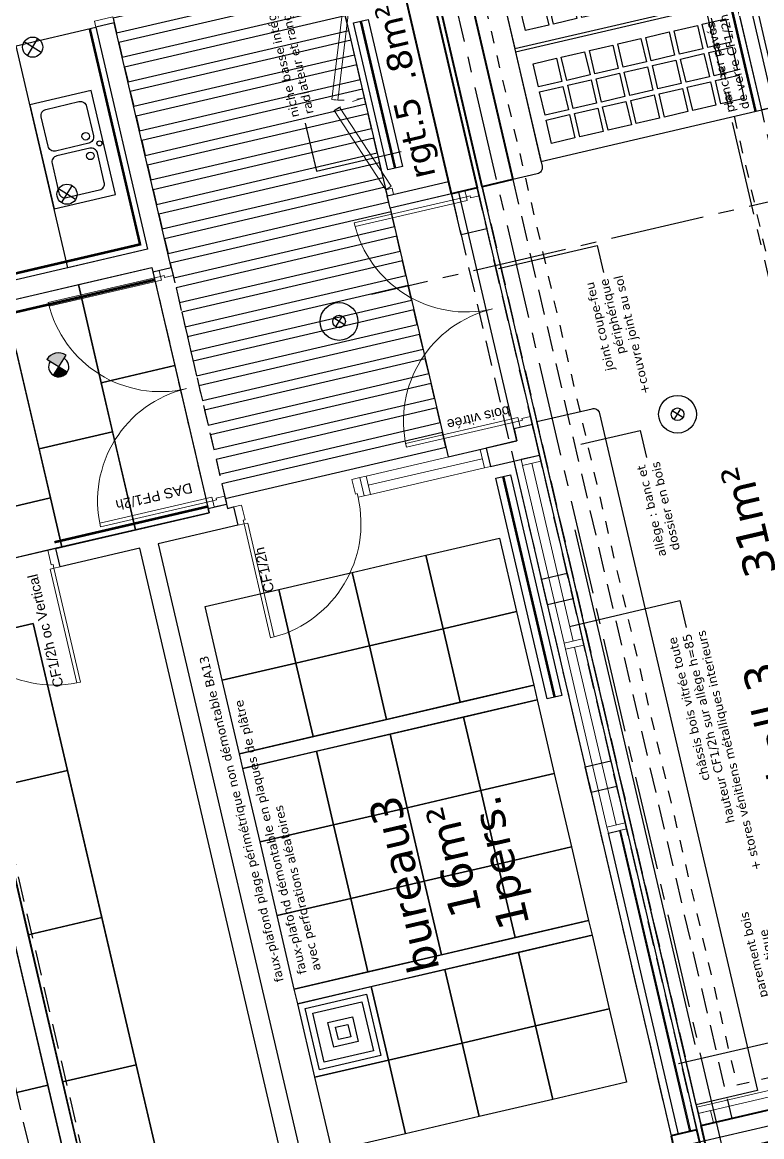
# Model space of a CAD drawing. Header units: metres. Extents: x 595893 to 596105, y 139631 to 139768.
# Drawn here: x 596079.45 to 596085.32, y 139681.37 to 139690.22 of the extents above; entities that cross this region are included whole.
import ezdxf
from ezdxf.enums import TextEntityAlignment as Align

# ---------------------------------------------------------------- set-up
doc = ezdxf.new("R2010")
doc.units = ezdxf.units.M
doc.header["$MEASUREMENT"] = 0
doc.header["$PDMODE"] = 3
doc.header["$PDSIZE"] = 0.1
for name, pattern in [('01', [0.15, 0.1, -0.05]), ('02', [0.28, 0.2, -0.08]), ('ACAD_ISO12W100', [21, 12, -3, 0, -3, 0, -3]), ('AXES', [2, 1.25, -0.25, 0.25, -0.25]), ('AXES2', [1.125, 0.75, -0.125, 0.125, -0.125]), ('CACHE2', [0.1875, 0.125, -0.0625])]:
    doc.linetypes.add(name, pattern=pattern)
for name, color, linetype in [('00-AXE-0.00', 14, 'AXES2'), ('01-CLOISON-0.25', 3, 'Continuous'), ('01-SANITAIRE-0.15', 44, 'Continuous'), ('02-VU-CACHE-01-0.10', 133, '01'), ('06-COT-50&100-0.20', 2, 'Continuous'), ('06-TXT-DETAILS-DIVERS-02.20', 2, 'Continuous'), ('06-TXT-DIVERS-0.20', 70, 'Continuous'), ('06-TXT-ETIQUETTES SURFACES', 210, 'Continuous'), ('07-CHAUFFAGE-0.13', 210, 'Continuous'), ('07-CTA-0.13', 163, 'Continuous'), ('07-ECLAIRAGE-0.13', 31, 'Continuous'), ('07-PLAFONDS-0.13', 5, 'Continuous'), ('07-REVETEMENTS-INTER-0.10', 10, 'Continuous'), ('08-VU-0.08', 56, 'Continuous'), ('08-VU-0.13', 44, 'Continuous'), ('08-VU-0.20', 32, 'Continuous')]:
    doc.layers.add(name, color=color, linetype=linetype)
doc.layers.add('01-BETON-0.40', color=4, linetype='Continuous', lineweight=40)
doc.layers.add('01-MEN-CP-0.15', color=2, linetype='Continuous', lineweight=18)
doc.layers.add('10-DEMOL-GO-0.25', color=1, linetype='Continuous', plot=False)
doc.styles.add('COT', font='verdana.ttf')
doc.styles.add('locaux 100', font='verdana.ttf', dxfattribs={"height": 0.22})
doc.styles.add('locaux 20', font='verdana.ttf', dxfattribs={"height": 0.07})
doc.styles.get("Standard").update_dxf_attribs({"font": 'arial.ttf'})
doc.dimstyles.new('COT50', dxfattribs={"dimtxt": 0.12, "dimasz": 0.08, "dimexe": 0.05, "dimexo": 0, "dimgap": 0.05, "dimtad": 1, "dimdec": 0, "dimlfac": 100, "dimzin": 0, "dimdsep": 46, "dimtxsty": 'COT', "dimblk": 'OPEN30', "dimcen": 0.04, "dimdle": 0.05, "dimclrd": 256, "dimclre": 256, "dimclrt": 6, "dimadec": 0, "dimazin": 0, "dimtm": 1e-09, "dimtfac": 1, "dimtdec": 0, "dimtmove": 1, "dimatfit": 0, "dimldrblk": 'OPEN30', "dimfxl": 0.05, "dimfxlon": 1, "dimtolj": 1, "dimtzin": 0, "dimlwd": -1, "dimlwe": -1, "dimarcsym": 0})

# ---------------------------------------------------------------- blocks, each defined once
blk = doc.blocks.new('LuminaireSuspendu')
for p, q in [((-0.0354, 0.0354), (0.0354, -0.0354)), ((-0.0354, -0.0354), (0.0354, 0.0354))]:
    blk.add_line(p, q)
for radius in [0.15, 0.05]:
    blk.add_circle((0, 0), radius)
blk = doc.blocks.new('_Open30')
at = {"color": 0, "linetype": 'ByBlock', "lineweight": -2}
for p, q in [((-1, 0.27), (0, 0)), ((0, 0), (-1, -0.27)), ((0, 0), (-1, 0))]:
    blk.add_line(p, q, dxfattribs=at)
blk = doc.blocks.new('*D46')
at = {"layer": '06-COT-50&100-0.20', "transparency": 16777216}
for p, q in [((596078.2914, 139685.5586), (596078.194, 139685.5359)), ((596078.2609, 139685.4694), (596079.4913, 139680.1909)), ((596079.5581, 139680.1243), (596079.4608, 139680.1016))]:
    blk.add_line(p, q, dxfattribs=at)
at = {"layer": 'Defpoints', "color": 0, "transparency": 16777216}
for p in [(596080.3799, 139686.0454), (596081.6466, 139680.6111), (596079.5095, 139680.113)]:
    blk.add_point(p, dxfattribs=at)
at = {"layer": '06-COT-50&100-0.20', "transparency": 16777216, "xscale": 0.08, "yscale": 0.08, "zscale": 0.08}
for p, rotation in [((596078.2427, 139685.5473), 103.1212703830424), ((596079.5095, 139680.113), 283.1212703830424)]:
    blk.add_blockref('_Open30', p, dxfattribs=dict(at, rotation=rotation))
at = {"layer": '06-COT-50&100-0.20', "color": 6, "transparency": 16777216, "insert": (596078.7663, 139682.8045), "char_height": 0.12, "attachment_point": 5, "rotation": 103.12127, "style": 'COT'}
blk.add_mtext('\\A1;558', dxfattribs=at)
blk = doc.blocks.new('Spot-directionnel')
h = blk.add_hatch(color=256)
h.dxf.hatch_style = 1
h.paths.add_polyline_path([(-0.0566, 0.0566, 0.414214), (-0.0566, -0.0566), (0, 0)])
h = blk.add_hatch(color=256)
h.dxf.hatch_style = 1
h.paths.add_polyline_path([(0.0778, 0.0778), (0, 0), (0.0778, -0.0778, 0.414214)])
for p, q in [((-0.0566, -0.0566), (0.0778, 0.0778)), ((-0.0566, 0.0566), (0.0778, -0.0778))]:
    blk.add_line(p, q)
for radius, start, end in [(0.08, 45, 315), (0.11, 315, 45)]:
    blk.add_arc((0, 0), radius, start, end)
blk = doc.blocks.new('P90-15')
at = {"linetype": 'Continuous'}
for points in [[(-0.05, 0.9295), (-0.05, 0), (-0.08, 0), (-0.08, 0.9295)], [(-0.965, -0.03), (-0.965, -0.15), (-1.03, -0.15), (-1.03, 0), (-0.98, 0), (-0.98, -0.03)], [(0, 0), (0, -0.15), (-0.065, -0.15), (-0.065, -0.03), (-0.05, -0.03), (-0.05, 0)]]:
    blk.add_lwpolyline(points, close=True, dxfattribs=at)
blk.add_arc((-0.0434, -0.0064), 0.9366, 92.23877, 179.60621, dxfattribs=at)
at = {"linetype": 'Continuous', "text_generation_flag": 6}
blk.add_attdef('TEXTE', text='', height=0.08, rotation=270, dxfattribs=at).set_placement((-0.1051, 0.3894), align=Align.CENTER)
blk = doc.blocks.new('P180')
for points in [[(-1.85, 0.915), (-1.85, 0), (-1.88, 0), (-1.88, 0.915)], [(-0.08, 0.915), (-0.08, 0), (-0.05, 0), (-0.05, 0.915)], [(0, 0), (0, -0.1), (-0.065, -0.1), (-0.065, -0.03), (-0.05, -0.03), (-0.05, 0)]]:
    blk.add_lwpolyline(points, close=True)
at = {"linetype": 'Continuous'}
blk.add_lwpolyline([(-1.93, 0), (-1.93, -0.1), (-1.865, -0.1), (-1.865, -0.03), (-1.88, -0.03), (-1.88, 0)], close=True, dxfattribs=at)
for centre, start, end in [((-1.88, 0), 0, 90), ((-0.05, 0), 90, 180)]:
    blk.add_arc(centre, 0.915, start, end)
at = {"linetype": 'Continuous', "text_generation_flag": 6}
blk.add_attdef('TEXTE', (-0.1883, 0.5982), '', height=0.08, rotation=90, dxfattribs=at)
blk = doc.blocks.new('ModulePlancherVerre')
at = {"layer": '08-VU-0.13'}
for points in [[(0.12, 1.685), (0.31, 1.685), (0.31, 1.495), (0.12, 1.495)], [(0.35, 1.685), (0.54, 1.685), (0.54, 1.495), (0.35, 1.495)], [(0.58, 1.685), (0.77, 1.685), (0.77, 1.495), (0.58, 1.495)], [(0.12, 1.455), (0.31, 1.455), (0.31, 1.265), (0.12, 1.265)], [(0.35, 1.455), (0.54, 1.455), (0.54, 1.265), (0.35, 1.265)], [(0.58, 1.455), (0.77, 1.455), (0.77, 1.265), (0.58, 1.265)], [(0.12, 1.225), (0.31, 1.225), (0.31, 1.035), (0.12, 1.035)], [(0.35, 1.225), (0.54, 1.225), (0.54, 1.035), (0.35, 1.035)], [(0.58, 1.225), (0.77, 1.225), (0.77, 1.035), (0.58, 1.035)], [(0.12, 0.995), (0.31, 0.995), (0.31, 0.805), (0.12, 0.805)], [(0.35, 0.995), (0.54, 0.995), (0.54, 0.805), (0.35, 0.805)], [(0.58, 0.995), (0.77, 0.995), (0.77, 0.805), (0.58, 0.805)], [(0.12, 0.765), (0.31, 0.765), (0.31, 0.575), (0.12, 0.575)], [(0.35, 0.765), (0.54, 0.765), (0.54, 0.575), (0.35, 0.575)], [(0.58, 0.765), (0.77, 0.765), (0.77, 0.575), (0.58, 0.575)], [(0.12, 0.535), (0.31, 0.535), (0.31, 0.345), (0.12, 0.345)], [(0.35, 0.535), (0.54, 0.535), (0.54, 0.345), (0.35, 0.345)], [(0.58, 0.535), (0.77, 0.535), (0.77, 0.345), (0.58, 0.345)], [(0.12, 0.305), (0.31, 0.305), (0.31, 0.115), (0.12, 0.115)], [(0.35, 0.305), (0.54, 0.305), (0.54, 0.115), (0.35, 0.115)], [(0.58, 0.305), (0.77, 0.305), (0.77, 0.115), (0.58, 0.115)]]:
    blk.add_lwpolyline(points, close=True, dxfattribs=at)
at = {"layer": '08-VU-0.20'}
blk.add_lwpolyline([(0, 0), (0.89, 0), (0.89, 1.8), (0, 1.8)], close=True, dxfattribs=at)
blk = doc.blocks.new('faux-plafCouloir')
at = {"layer": '07-PLAFONDS-0.13'}
for points in [[(0.08, 0), (0.08, -1.8), (0.2, -1.8), (0.2, 0)], [(0.28, 0), (0.28, -1.8), (0.4, -1.8), (0.4, 0)], [(0.68, 0), (0.68, -1.8), (0.8, -1.8), (0.8, 0)], [(0.48, 0), (0.48, -1.8), (0.6, -1.8), (0.6, 0)], [(0.88, 0), (0.88, -1.8), (1, -1.8), (1, 0)], [(1.08, 0), (1.08, -1.8), (1.2, -1.8), (1.2, 0)], [(1.28, 0), (1.28, -1.8), (1.4, -1.8), (1.4, 0)], [(1.48, 0), (1.48, -1.8), (1.6, -1.8), (1.6, 0)], [(1.68, 0), (1.68, -1.8), (1.8, -1.8), (1.8, 0)], [(1.88, 0), (1.88, -1.8), (2, -1.8), (2, 0)], [(2.08, 0), (2.08, -1.8), (2.2, -1.8), (2.2, 0)], [(2.28, 0), (2.28, -1.8), (2.4, -1.8), (2.4, 0)], [(2.48, 0), (2.48, -1.8), (2.6, -1.8), (2.6, 0)], [(2.68, 0), (2.68, -1.8), (2.8, -1.8), (2.8, 0)], [(2.88, 0), (2.88, -1.8), (3, -1.8), (3, 0)], [(3.08, 0), (3.08, -1.8), (3.2, -1.8), (3.2, 0)], [(3.28, 0), (3.28, -1.8), (3.4, -1.8), (3.4, 0)], [(3.48, 0), (3.48, -1.8), (3.6, -1.8), (3.6, 0)], [(3.68, 0), (3.68, -1.8), (3.8, -1.8), (3.8, 0)], [(3.88, 0), (3.88, -1.8), (4, -1.8), (4, 0)]]:
    blk.add_lwpolyline(points, close=True, dxfattribs=at)
blk = doc.blocks.new('diffuseur60x60')
at = {"layer": '07-CTA-0.13'}
for points in [[(0, 0), (0, -0.6), (-0.6, -0.6), (-0.6, 0)], [(-0.05, -0.05), (-0.05, -0.55), (-0.55, -0.55), (-0.55, -0.05)], [(-0.1, -0.1), (-0.1, -0.5), (-0.5, -0.5), (-0.5, -0.1)], [(-0.2, -0.2), (-0.2, -0.4), (-0.4, -0.4), (-0.4, -0.2)], [(-0.25, -0.25), (-0.25, -0.35), (-0.35, -0.35), (-0.35, -0.25)]]:
    blk.add_lwpolyline(points, close=True, dxfattribs=at)
blk = doc.blocks.new('A$C3FDA45BA')
blk.add_lwpolyline([(0.5, -0.425), (0.5, 0.425), (0, 0.425), (0, -0.425)], close=True)
for points in [[(0.115, 0.02), (0.385, 0.02, 0.414214), (0.435, 0.07), (0.435, 0.31, 0.414214), (0.385, 0.36), (0.115, 0.36, 0.414214), (0.065, 0.31), (0.065, 0.07, 0.414214)], [(0.115, -0.02), (0.385, -0.02, -0.414214), (0.435, -0.07), (0.435, -0.31, -0.414214), (0.385, -0.36), (0.115, -0.36, -0.414214), (0.065, -0.31), (0.065, -0.07, -0.414214)]]:
    blk.add_lwpolyline(points, format="xyb", close=True)
for centre, radius in [((0.125, 0.08), 0.03), ((0.0325, 0), 0.02), ((0.125, -0.08), 0.03)]:
    blk.add_circle(centre, radius)

msp = doc.modelspace()

# ---------------------------------------------------------------- linework, layer by layer
at = {"layer": '00-AXE-0.00'}
for p, q in [((596090.4979, 139667.9717), (596076.4533, 139728.2236)), ((596090.1104, 139667.8814), (596076.0658, 139728.1333)), ((596085.2569, 139680.2102), (596074.189, 139727.6915)), ((596096.9075, 139691.4844), (596082.2204, 139688.0609)), ((596098.5307, 139684.5211), (596083.8435, 139681.0976))]:
    msp.add_line(p, q, dxfattribs=at)
at = {"layer": '01-BETON-0.40'}
for points in [[(596083.0988, 139688.9178), (596082.6902, 139690.6708), (596082.9336, 139690.7275), (596083.3423, 139688.9745)], [(596082.8553, 139688.861), (596082.4467, 139690.614), (596082.6512, 139690.6617), (596083.0598, 139688.9087)], [(596084.5998, 139681.3773), (596084.617, 139681.3035), (596078.4357, 139679.8627), (596078.4811, 139679.6679), (596084.8669, 139681.1564), (596084.8043, 139681.425)]]:
    msp.add_lwpolyline(points, close=True, dxfattribs=at)
msp.add_lwpolyline([(596086.9589, 139681.9521), (596087.7385, 139678.6074), (596087.4951, 139678.5507), (596086.7722, 139681.6519), (596084.8945, 139681.2142), (596084.8378, 139681.4577), (596086.9589, 139681.9521)], dxfattribs=at)
at = {"layer": '01-CLOISON-0.25', "linetype": 'CACHE2'}
for p, q in [((596080.6301, 139688.2755), (596081.0683, 139686.3959)), ((596080.4841, 139688.2414), (596080.9222, 139686.3618))]:
    msp.add_line(p, q, dxfattribs=at)
at = {"layer": '01-CLOISON-0.25'}
for points in [[(596084.9353, 139691.615), (596085.4166, 139689.5504), (596085.3192, 139689.5277), (596084.838, 139691.5923)], [(596080.4841, 139688.2414), (596080.6301, 139688.2755), (596080.1773, 139690.2184), (596080.0312, 139690.1844), (596080.4421, 139688.4216), (596079.2247, 139688.1378), (596079.2588, 139687.9918), (596080.4761, 139688.2755)], [(596082.8326, 139688.9584), (596082.8553, 139688.861), (596082.3684, 139688.7475), (596082.3457, 139688.8449)], [(596083.3746, 139686.8975), (596083.3746, 139686.8975), (596083.1311, 139686.8408), (596083.1652, 139686.6947), (596083.5547, 139686.7855), (596083.498, 139687.0291), (596083.3519, 139686.995), (596083.3746, 139686.8975)], [(596081.0683, 139686.3959), (596081.0762, 139686.3618), (596081.1249, 139686.3731), (596081.159, 139686.2271), (596080.5259, 139686.0795), (596081.7927, 139680.6452), (596081.6466, 139680.6111), (596080.3799, 139686.0454), (596079.7468, 139685.8979), (596079.7128, 139686.044), (596080.9301, 139686.3277), (596080.9222, 139686.3618)], [(596084.6582, 139681.3909), (596084.1011, 139683.7811), (596084.1887, 139683.8015), (596084.7458, 139681.4114)]]:
    msp.add_lwpolyline(points, close=True, dxfattribs=at)
at = {"layer": '01-MEN-CP-0.15'}
for p, q in [((596082.1938, 139686.5453), (596083.0995, 139686.7564)), ((596083.8222, 139685.3076), (596083.4931, 139686.7198)), ((596084.1627, 139683.8468), (596083.8336, 139685.259))]:
    msp.add_line(p, q, dxfattribs=at)
for points in [[(596081.904, 139689.6098), (596081.9938, 139690.3544), (596082.0434, 139690.3485), (596081.9536, 139689.6039)], [(596080.1659, 139690.2671), (596080.1773, 139690.2184), (596080.0312, 139690.1844), (596080.0198, 139690.233)], [(596081.9245, 139689.5217), (596082.3343, 139688.8936), (596082.3762, 139688.9209), (596081.9664, 139689.5491)], [(596082.3944, 139688.8563), (596082.3457, 139688.8449), (596082.3343, 139688.8936), (596082.383, 139688.905)], [(596083.1165, 139686.6834), (596082.2108, 139686.4722), (596082.1767, 139686.6183), (596083.0824, 139686.8294)], [(596083.1165, 139686.6834), (596083.1652, 139686.6947), (596083.1311, 139686.8408), (596083.0824, 139686.8294)], [(596083.5661, 139686.7368), (596083.5547, 139686.7855), (596083.4087, 139686.7515), (596083.42, 139686.7028)], [(596083.8953, 139685.3247), (596083.5661, 139686.7368), (596083.42, 139686.7028), (596083.7492, 139685.2906)], [(596082.2108, 139686.4722), (596082.1621, 139686.4609), (596082.128, 139686.607), (596082.1767, 139686.6183)], [(596083.9066, 139685.276), (596083.8953, 139685.3247), (596083.7492, 139685.2906), (596083.7605, 139685.2419)], [(596084.2358, 139683.8638), (596083.9066, 139685.276), (596083.7605, 139685.2419), (596084.0897, 139683.8298)], [(596084.2471, 139683.8151), (596084.2358, 139683.8638), (596084.0897, 139683.8298), (596084.1011, 139683.7811)], [(596084.8043, 139681.425), (596084.2471, 139683.8151), (596084.1984, 139683.8038), (596084.7556, 139681.4136)], [(596084.815, 139681.5551), (596086.9703, 139682.0574), (596086.9589, 139682.1061), (596084.8037, 139681.6037)], [(596084.8378, 139681.4577), (596084.8151, 139681.5551), (596084.9125, 139681.5778), (596084.9352, 139681.4804)]]:
    msp.add_lwpolyline(points, close=True, dxfattribs=at)
at = {"layer": '01-MEN-CP-0.15', "linetype": '01', "ltscale": 0.5}
for centre, start, end in [((596081.9938, 139690.3544), 263.12127, 283.12127), ((596082.3343, 139688.8936), 103.12127, 123.12127)]:
    msp.add_arc(centre, 0.75, start, end, dxfattribs=at)
at = {"layer": '02-VU-CACHE-01-0.10', "linetype": '02'}
for p, q in [((596084.8043, 139681.425), (596083.0598, 139688.9087)), ((596083.0988, 139688.9178), (596084.8377, 139681.4577)), ((596083.3423, 139688.9745), (596085.0812, 139681.5144)), ((596082.8553, 139688.861), (596084.5998, 139681.3773))]:
    msp.add_line(p, q, dxfattribs=at)
at = {"layer": '02-VU-CACHE-01-0.10'}
msp.add_lwpolyline([(596086.8048, 139682.1729), (596078.9505, 139715.868), (596077.2676, 139715.4757), (596085.1218, 139681.7806)], close=True, dxfattribs=at)
at = {"layer": '06-COT-50&100-0.20'}
msp.add_line((596085.4832, 139682.14), (596084.6584, 139681.9477), dxfattribs=at)
at = {"layer": '06-TXT-DETAILS-DIVERS-02.20'}
for points in [[(596081.6945, 139689.4213), (596081.7833, 139689.0402), (596082.4565, 139689.1972)], [(596083.2287, 139688.2675), (596084.0123, 139688.4502), (596084.0623, 139688.2356)], [(596083.8839, 139686.8716), (596084.3547, 139686.9813), (596084.4047, 139686.7667)], [(596083.7915, 139685.4246), (596084.6698, 139685.6293), (596084.7198, 139685.4147)]]:
    msp.add_lwpolyline(points, dxfattribs=at)
at = {"layer": '07-CHAUFFAGE-0.13'}
for points in [[(596082.349, 139689.051), (596082.0765, 139690.2197), (596082.1934, 139690.247), (596082.4658, 139689.0783)], [(596083.616, 139684.8489), (596083.2074, 139686.6019), (596083.3242, 139686.6291), (596083.7329, 139684.8761)]]:
    msp.add_lwpolyline(points, close=True, dxfattribs=at)
at = {"layer": '07-CHAUFFAGE-0.13', "linetype": '01', "const_width": 0.02}
for points in [[(596082.4074, 139689.0647), (596082.135, 139690.2333)], [(596083.6744, 139684.8625), (596083.2658, 139686.6155)]]:
    msp.add_lwpolyline(points, dxfattribs=at)
at = {"layer": '07-CTA-0.13', "linetype": '02'}
msp.add_lwpolyline([(596077.708, 139710.4088), (596077.1877, 139709.5723), (596073.9705, 139708.8224), (596073.6253, 139708.2673), (596080.0965, 139680.5058), (596079.7069, 139680.415), (596073.1981, 139708.3378), (596073.7184, 139709.1743), (596076.9355, 139709.9243), (596077.2808, 139710.4794), (596075.979, 139716.0642), (596076.489, 139716.8842)], dxfattribs=at)
at = {"layer": '07-ECLAIRAGE-0.13'}
for p, q in [((596079.5969, 139689.984), (596079.461, 139690.0685)), ((596079.4867, 139689.9583), (596079.5712, 139690.0941)), ((596079.8693, 139688.8153), (596079.7334, 139688.8998)), ((596079.7591, 139688.7896), (596079.8436, 139688.9255))]:
    msp.add_line(p, q, dxfattribs=at)
for points in [[(596079.9219, 139680.6096), (596078.8323, 139685.2842), (596078.9491, 139685.3115), (596080.0388, 139680.6368)], [(596081.1712, 139684.4125), (596083.5086, 139684.9573), (596083.5358, 139684.8404), (596081.1985, 139684.2956)], [(596081.6071, 139682.5426), (596083.9444, 139683.0874), (596083.9717, 139682.9706), (596081.6343, 139682.4257)]]:
    msp.add_lwpolyline(points, close=True, dxfattribs=at)
for centre in [(596079.529, 139690.0262), (596079.8014, 139688.8575)]:
    msp.add_circle(centre, 0.08, dxfattribs=at)
at = {"layer": '07-PLAFONDS-0.13'}
msp.add_line((596084.7902, 139682.1021), (596083.8367, 139686.1924), dxfattribs=at)
at = {"layer": '07-PLAFONDS-0.13', "linetype": '02'}
msp.add_lwpolyline([(596087.3172, 139682.1896), (596087.025, 139682.1215), (596085.3192, 139689.5277), (596085.5919, 139689.5912)], dxfattribs=at)
at = {"layer": '07-PLAFONDS-0.13'}
for points in [[(596083.3746, 139686.8975), (596082.9138, 139688.8746), (596082.3684, 139688.7475), (596082.8292, 139686.7704)], [(596073.9181, 139684.6932), (596073.4641, 139686.641), (596080.4761, 139688.2755), (596080.9301, 139686.3277)], [(596080.4761, 139688.2755), (596080.6577, 139687.4964), (596080.0734, 139687.3602), (596079.8918, 139688.1393)], [(596079.8918, 139688.1393), (596080.1642, 139686.9706), (596079.5799, 139686.8344), (596079.3074, 139688.0031)], [(596079.3983, 139687.6136), (596079.6707, 139686.4449), (596079.0863, 139686.3087), (596078.8139, 139687.4773)], [(596080.6577, 139687.4964), (596080.9301, 139686.3277), (596080.3458, 139686.1915), (596080.0734, 139687.3602)], [(596080.1642, 139686.9706), (596080.3458, 139686.1915), (596079.7615, 139686.0553), (596079.5799, 139686.8344)], [(596079.6707, 139686.4449), (596079.7615, 139686.0553), (596079.1771, 139685.9191), (596079.0863, 139686.3087)], [(596082.6518, 139685.9898), (596083.2362, 139686.126), (596083.3724, 139685.5416), (596082.788, 139685.4054)], [(596082.0675, 139685.8536), (596082.6518, 139685.9898), (596082.788, 139685.4054), (596082.2037, 139685.2692)], [(596081.4831, 139685.7173), (596082.0675, 139685.8536), (596082.2037, 139685.2692), (596081.6194, 139685.133)], [(596080.8988, 139685.5811), (596081.4831, 139685.7173), (596081.6194, 139685.133), (596081.035, 139684.9968)], [(596082.788, 139685.4054), (596083.3724, 139685.5416), (596083.5086, 139684.9573), (596082.9242, 139684.8211)], [(596080.6231, 139680.773), (596079.5335, 139685.4477), (596073.3395, 139684.0039), (596074.4292, 139679.3292)], [(596079.5335, 139685.4477), (596079.8059, 139684.279), (596079.2215, 139684.1428), (596078.9491, 139685.3115)], [(596082.2037, 139685.2692), (596082.788, 139685.4054), (596082.9242, 139684.8211), (596082.3399, 139684.6849)], [(596081.6194, 139685.133), (596082.2037, 139685.2692), (596082.3399, 139684.6849), (596081.7556, 139684.5487)], [(596081.035, 139684.9968), (596081.6194, 139685.133), (596081.7556, 139684.5487), (596081.1712, 139684.4125)], [(596082.9515, 139684.7042), (596083.5358, 139684.8404), (596083.672, 139684.2561), (596083.0877, 139684.1199)], [(596082.3671, 139684.568), (596082.9515, 139684.7042), (596083.0877, 139684.1199), (596082.5033, 139683.9837)], [(596081.7828, 139684.4318), (596082.3671, 139684.568), (596082.5033, 139683.9837), (596081.919, 139683.8475)], [(596081.1985, 139684.2956), (596081.7828, 139684.4318), (596081.919, 139683.8475), (596081.3347, 139683.7113)], [(596079.8059, 139684.279), (596080.0783, 139683.1104), (596079.494, 139682.9741), (596079.2215, 139684.1428)], [(596083.0877, 139684.1199), (596083.672, 139684.2561), (596083.8082, 139683.6718), (596083.2239, 139683.5356)], [(596082.5033, 139683.9837), (596083.0877, 139684.1199), (596083.2239, 139683.5356), (596082.6396, 139683.3993)], [(596081.919, 139683.8475), (596082.5033, 139683.9837), (596082.6396, 139683.3993), (596082.0552, 139683.2631)], [(596081.3347, 139683.7113), (596081.919, 139683.8475), (596082.0552, 139683.2631), (596081.4709, 139683.1269)], [(596083.2239, 139683.5356), (596083.8082, 139683.6718), (596083.9444, 139683.0874), (596083.3601, 139682.9512)], [(596082.6396, 139683.3993), (596083.2239, 139683.5356), (596083.3601, 139682.9512), (596082.7758, 139682.815)], [(596082.0552, 139683.2631), (596082.6396, 139683.3993), (596082.7758, 139682.815), (596082.1914, 139682.6788)], [(596081.4709, 139683.1269), (596082.0552, 139683.2631), (596082.1914, 139682.6788), (596081.6071, 139682.5426)], [(596080.0783, 139683.1104), (596080.3507, 139681.9417), (596079.7664, 139681.8055), (596079.494, 139682.9741)], [(596083.3873, 139682.8343), (596083.9717, 139682.9706), (596084.1079, 139682.3862), (596083.5235, 139682.25)], [(596079.3771, 139682.9469), (596079.6495, 139681.7782), (596079.0652, 139681.642), (596078.7928, 139682.8107)], [(596082.803, 139682.6981), (596083.3873, 139682.8343), (596083.5235, 139682.25), (596082.9392, 139682.1138)], [(596082.2187, 139682.5619), (596082.803, 139682.6981), (596082.9392, 139682.1138), (596082.3549, 139681.9776)], [(596081.6343, 139682.4257), (596082.2187, 139682.5619), (596082.3549, 139681.9776), (596081.7705, 139681.8414)], [(596083.5235, 139682.25), (596084.1079, 139682.3862), (596084.2441, 139681.8019), (596083.6598, 139681.6657)], [(596082.9392, 139682.1138), (596083.5235, 139682.25), (596083.6598, 139681.6657), (596083.0754, 139681.5295)], [(596082.3549, 139681.9776), (596082.9392, 139682.1138), (596083.0754, 139681.5295), (596082.4911, 139681.3933)], [(596080.3507, 139681.9417), (596080.6231, 139680.773), (596080.0388, 139680.6368), (596079.7664, 139681.8055)], [(596081.7705, 139681.8414), (596082.3549, 139681.9776), (596082.4911, 139681.3933), (596081.9068, 139681.2571)], [(596079.6495, 139681.7782), (596079.9219, 139680.6096), (596079.3376, 139680.4734), (596079.0652, 139681.642)]]:
    msp.add_lwpolyline(points, close=True, dxfattribs=at)
at = {"layer": '07-REVETEMENTS-INTER-0.10', "color": 80, "linetype": 'ACAD_ISO12W100', "ltscale": 0.01, "true_color": 0x3fff00, "const_width": 0.02}
for points in [[(596085.2705, 139689.5163), (596084.7893, 139691.581)], [(596080.4988, 139688.1781), (596072.7856, 139686.3802)], [(596080.9188, 139686.3764), (596079.7014, 139686.0927)]]:
    msp.add_lwpolyline(points, dxfattribs=at)
at = {"layer": '07-REVETEMENTS-INTER-0.10', "linetype": 'AXES', "ltscale": 0.2, "const_width": 0.02}
msp.add_lwpolyline([(596079.2133, 139688.1865), (596080.3819, 139688.4594), (596079.9825, 139690.173)], dxfattribs=at)
at = {"layer": '08-VU-0.08'}
for p, q in [((596083.0598, 139688.9087), (596084.8043, 139681.425)), ((596084.8378, 139681.4577), (596083.0988, 139688.9178))]:
    msp.add_line(p, q, dxfattribs=at)
at = {"layer": '08-VU-0.13'}
for p, q in [((596081.9824, 139690.4031), (596082.3457, 139688.8449)), ((596083.3502, 139686.7378), (596084.5998, 139681.3773))]:
    msp.add_line(p, q, dxfattribs=at)
msp.add_lwpolyline([(596081.1429, 139697.3085), (596081.5812, 139697.4107, -0.414214), (596081.6412, 139697.3733), (596083.5744, 139689.08, -0.414214), (596083.537, 139689.0199), (596083.3423, 139688.9745)], format="xyb", dxfattribs=at)
msp.add_lwpolyline([(596084.7992, 139681.6232), (596083.5339, 139687.0512), (596083.9721, 139687.1534, -0.414214), (596084.0322, 139687.116), (596085.2861, 139681.7367)], format="xyb", close=True, dxfattribs=at)
at = {"layer": '08-VU-0.20'}
msp.add_lwpolyline([(596079.809, 139688.274), (596079.3981, 139690.0368), (596080.0312, 139690.1844), (596080.4421, 139688.4216)], close=True, dxfattribs=at)
at = {"layer": '10-DEMOL-GO-0.25'}
for points in [[(596082.9312, 139688.5355), (596082.1299, 139691.9733), (596082.3344, 139692.0209), (596083.1357, 139688.5832)], [(596083.6168, 139685.5943), (596083.5691, 139685.7988), (596083.7736, 139685.8465), (596083.8213, 139685.642)], [(596083.9641, 139684.1042), (596083.9164, 139684.3087), (596084.121, 139684.3564), (596084.1686, 139684.1519)]]:
    msp.add_lwpolyline(points, close=True, dxfattribs=at)

# ---------------------------------------------------------------- block references
at = {"rotation": 103.1212703830424}
msp.add_blockref('diffuseur60x60', (596081.6343, 139682.4257), dxfattribs=at)
at = {"layer": '01-MEN-CP-0.15'}
ref = msp.add_blockref('P180', (596083.4006, 139687.0064), dxfattribs=dict(at, xscale=-1, rotation=103.1212703646851))
ref.add_attrib('TEXTE', 'bois vitrée', (596083.3083, 139687.1782), dxfattribs={"layer": '0', "linetype": 'Continuous', "height": 0.08, "rotation": 13.12127, "text_generation_flag": 6})
ref = msp.add_blockref('P180', (596080.9709, 139686.3732), dxfattribs=dict(at, xscale=-1, rotation=103.1212703646851))
ref.add_attrib('TEXTE', 'DAS PF1/2h', (596080.7865, 139686.5648), dxfattribs={"layer": '0', "linetype": 'Continuous', "height": 0.08, "rotation": 13.12127, "text_generation_flag": 6})
ref = msp.add_blockref('P90-15', (596081.159, 139686.2271), dxfattribs=dict(at, rotation=193.1212703840888))
ref.add_attrib('TEXTE', 'CF1/2h', dxfattribs={"layer": '0', "linetype": 'Continuous', "height": 0.08, "rotation": 283.12127, "text_generation_flag": 6}).set_placement((596081.4067, 139685.8822), align=Align.CENTER)
ref = msp.add_blockref('P90-15', (596079.7468, 139685.8979), dxfattribs=dict(at, xscale=-1, rotation=193.1212703773492))
ref.add_attrib('TEXTE', 'CF1/2h oc Vertical', dxfattribs={"layer": '0', "linetype": 'Continuous', "height": 0.08, "rotation": 283.12127, "text_generation_flag": 6}).set_placement((596079.67, 139685.3982), align=Align.CENTER)
at = {"layer": '01-SANITAIRE-0.15', "rotation": 193.1212703830638}
msp.add_blockref('A$C3FDA45BA', (596080.0905, 139689.2689), dxfattribs=at)
at = {"layer": '07-ECLAIRAGE-0.13'}
for name, p, rotation in [('LuminaireSuspendu', (596081.9623, 139687.8467), 103.1212703830424), ('Spot-directionnel', (596079.7358, 139687.4869), 103.1212703819705), ('LuminaireSuspendu', (596084.6507, 139687.1095), 103.1212703830424)]:
    msp.add_blockref(name, p, dxfattribs=dict(at, rotation=rotation))
at = {"layer": '07-PLAFONDS-0.13', "rotation": 103.1212703830424}
msp.add_blockref('faux-plafCouloir', (596081.0762, 139686.3618), dxfattribs=at)
at = {"layer": '08-VU-0.13', "rotation": 103.1212703830424}
for p in [(596085.1104, 139690.4236), (596085.3192, 139689.5277)]:
    msp.add_blockref('ModulePlancherVerre', p, dxfattribs=at)

# ---------------------------------------------------------------- texts
at = {"layer": '06-TXT-DETAILS-DIVERS-02.20', "char_height": 0.07, "rotation": 103.12127, "style": 'locaux 20'}
for s, insert, width, attachment_point in [('niche basse intégration radiateur et rangement haut', (596081.68, 139689.4837), 1.465144, 4), ('plancher pavés\\Pde verre CF1/2h', (596085.1363, 139689.5214), 1.719112, 4), ('joint coupe-feu\\Ppériphérique\\P+couvre joint au sol', (596084.0736, 139688.1869), 1.15877, 6), ('allège : banc et dossier en bois', (596084.416, 139686.718), 0.859854, 6), ('châssis bois vitrée toute \\Phauteur CF1/2h sur allège h=85\\P+ stores vénitiens métalliques interieurs', (596084.7312, 139685.366), 2.076596, 6), ('parement bois\\Pacoustique', (596085.4014, 139682.4908), 0.940956, 4)]:
    msp.add_mtext(s, dxfattribs=dict(at, insert=insert, width=width, attachment_point=attachment_point))
at = {"layer": '06-TXT-DIVERS-0.20', "width": 2.371479, "attachment_point": 5, "rotation": 103.12127, "style": 'locaux 100'}
for s, insert, char_height in [('rgt.5', (596082.5865, 139689.3085), 0.2), ('hall 3\\Pinfo/accueil', (596085.6081, 139684.7204), 0.25), ('bureau3', (596082.4801, 139683.3724), 0.25), ('1pers.', (596083.2686, 139683.5562), 0.25)]:
    msp.add_mtext(s, dxfattribs=dict(at, insert=insert, char_height=char_height))
at = {"layer": '06-TXT-ETIQUETTES SURFACES', "attachment_point": 5, "rotation": 103.12127, "style": 'locaux 100'}
for s, insert, char_height in [('.8m²', (596082.4115, 139690.0592), 0.2), ('31m²', (596085.214, 139686.2637), 0.25), ('16m²', (596082.8731, 139683.5636), 0.25)]:
    msp.add_mtext(s, dxfattribs=dict(at, insert=insert, char_height=char_height))
at = {"layer": '07-PLAFONDS-0.13', "char_height": 0.07, "width": 6.621422, "attachment_point": 4, "rotation": 103.12127, "style": 'locaux 20'}
for s, insert in [('faux-plafond plage périmétrique non démontable BA13', (596081.4984, 139682.6012)), ('faux-plafond démontable en plaques de plâtre\\Pavec perforations aléatoires ', (596081.7373, 139682.6768))]:
    msp.add_mtext(s, dxfattribs=dict(at, insert=insert))

# ---------------------------------------------------------------- dimensions: what is measured, and where the dimension line sits
at = {"layer": '06-COT-50&100-0.20'}
dim = msp.add_linear_dim(base=(596079.5095, 139680.113), p1=(596080.3799, 139686.0454), p2=(596081.6466, 139680.6111), angle=103.12127, dimstyle='COT50', dxfattribs=at)
dim.commit()
dim.dimension.update_dxf_attribs({"geometry": '*D46', "text_midpoint": (596078.7663, 139682.8045)})

doc.saveas('drawing.dxf')
